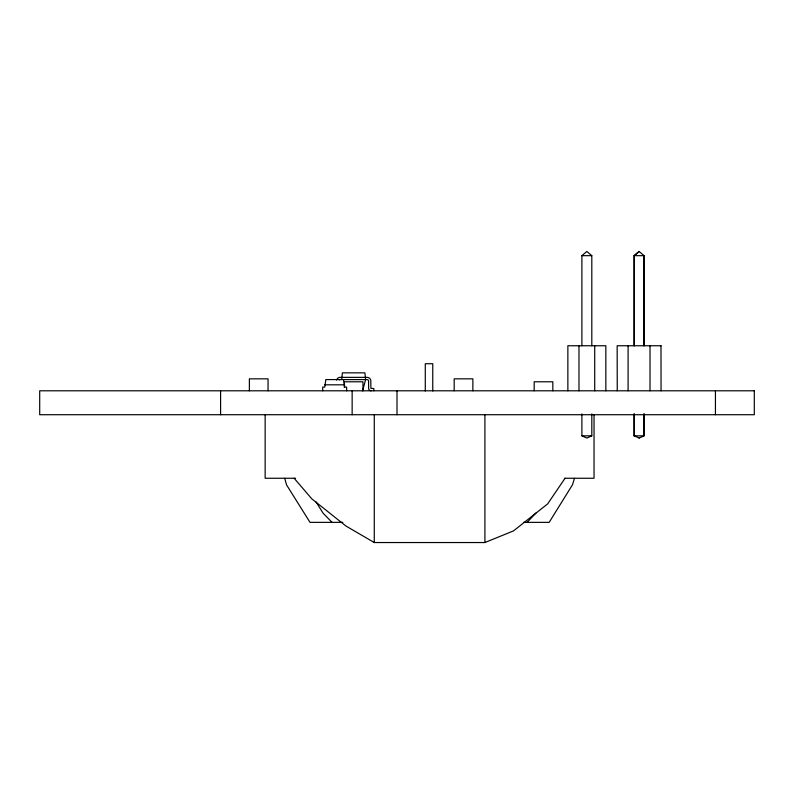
<?xml version="1.0" encoding="UTF-8"?>
<svg xmlns="http://www.w3.org/2000/svg" width="794" height="794" viewBox="0 0 794 794"><rect width="100%" height="100%" fill="white"/><g stroke="black" fill="none" stroke-linecap="round" stroke-linejoin="round"><path stroke-width="1.19" d="M322.701 390.797L322.701 387.055L324.786 387.055L325.818 379.582L367.096 379.582A1.499 1.499 0 0 1 368.595 381.08L368.595 388.177A2.62 2.62 0 0 0 371.215 390.797M362.62 390.797L365.607 379.582L364.893 372.852L342.403 372.852L341.688 379.582M574.489 478.256L572.534 484.697L549.16 522.363L523.514 522.363M565.03 478.256L547.661 503.882L513.539 530.878L484.906 542.54L374.272 542.54L345.936 526.025L311.824 498.87L294.147 478.256M527.107 522.363L535.94 513.003M581.893 345.757L581.893 255.668L586.835 251.46L591.808 255.668L591.808 345.757M634.128 345.757L634.128 255.668L639.12 251.46L634.227 255.668L634.227 345.757M591.808 413.922L591.808 435.837L586.905 438.04L581.893 435.837L581.893 413.922M639.14 438.04L644.133 435.837L644.133 413.922M581.893 255.668L591.808 255.668M634.128 255.668L644.033 255.668L644.033 345.757M661.104 345.757L617.156 345.757L617.256 390.797M324.786 384.812L344.536 384.812L344.536 387.055L346.621 387.055L346.621 390.797M581.893 435.837L591.808 435.837M634.128 413.922L634.128 435.837L644.033 435.837L644.033 413.922M295.527 478.256L265.146 478.256L265.146 414.716M564.802 478.256L594.041 478.256L594.041 414.716M342.859 522.363L310.017 522.363L286.555 484.896L284.689 478.256M634.128 435.837L639.239 438.04M639.071 251.46L644.133 255.668L644.083 345.757M332.071 522.363L323.128 513.232L316.052 501.907M343.504 379.582L344.536 384.812M715.434 390.797L715.434 414.716M660.995 345.757L661.055 390.797M650.018 345.757L650.018 390.797M634.178 413.922L634.227 435.837M628.094 345.757L628.094 390.797M605.842 390.797L605.842 345.757L567.869 345.757L567.869 390.797M594.716 345.757L594.716 390.797M578.985 345.757L578.985 390.797M552.832 390.797L552.832 381.785L534.183 381.785L534.183 390.797M484.906 414.716L484.906 542.54M472.867 390.797L472.867 378.837L454.188 378.837L454.188 390.797M432.76 391.005L432.76 363.731L425.286 363.731L425.286 391.005M397 390.797L397 414.716M374.272 414.716L374.272 542.54M373.825 390.797L373.825 388.554L370.867 388.316L370.808 380.594A3.742 3.742 0 0 0 367.592 377.368L339.703 377.368A3.742 3.742 0 0 0 336.577 380.108M362.977 390.797L362.977 381.785L344.318 381.785L344.318 387.412M352.149 390.797L352.149 414.716M268.054 390.797L268.054 378.837L249.376 378.837L249.376 390.797M220.593 390.797L220.593 414.716M339.276 379.889A1.499 1.499 0 0 1 340.189 379.582M754.3 390.797L39.7 390.797L39.7 414.716L754.3 414.716L754.3 390.797"/></g></svg>
